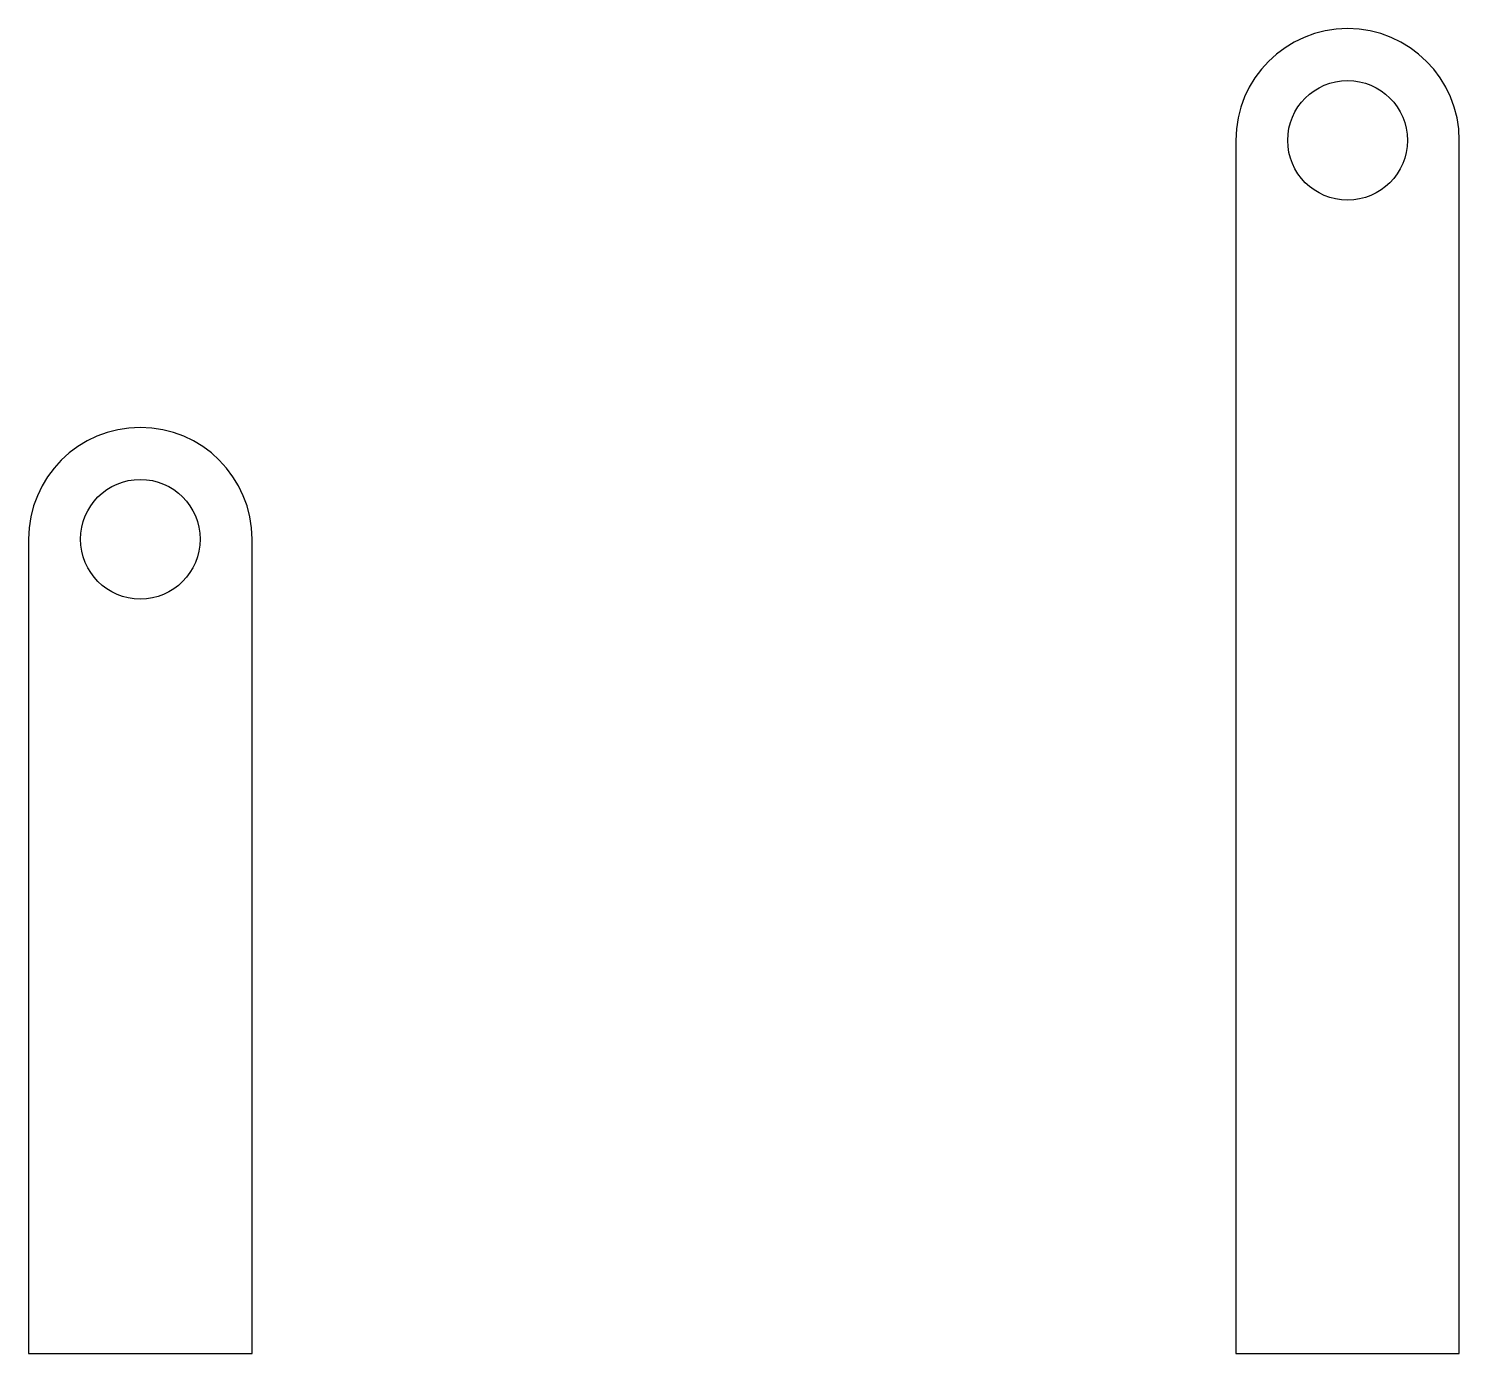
# Model space of a CAD drawing. Header units: millimetres. Extents: x -66 to 47, y -108 to -3.
import ezdxf

# ---------------------------------------------------------------- set-up
doc = ezdxf.new("R2010")
doc.units = ezdxf.units.MM
doc.layers.get('0').update_dxf_attribs({"linetype": 'CONTINUOUS'})

msp = doc.modelspace()

# ---------------------------------------------------------------- linework, layer by layer
for points in [[(47.41, -107.95), (47.41, -11.45, 1), (29.63, -11.45), (29.63, -107.95)], [(-48.64, -107.95), (-48.64, -43.18, 1), (-66.42, -43.18), (-66.42, -107.95)]]:
    msp.add_lwpolyline(points, format="xyb", close=True)
for centre in [(38.52, -11.45), (-57.53, -43.18)]:
    msp.add_circle(centre, 4.76)

doc.saveas('drawing.dxf')
